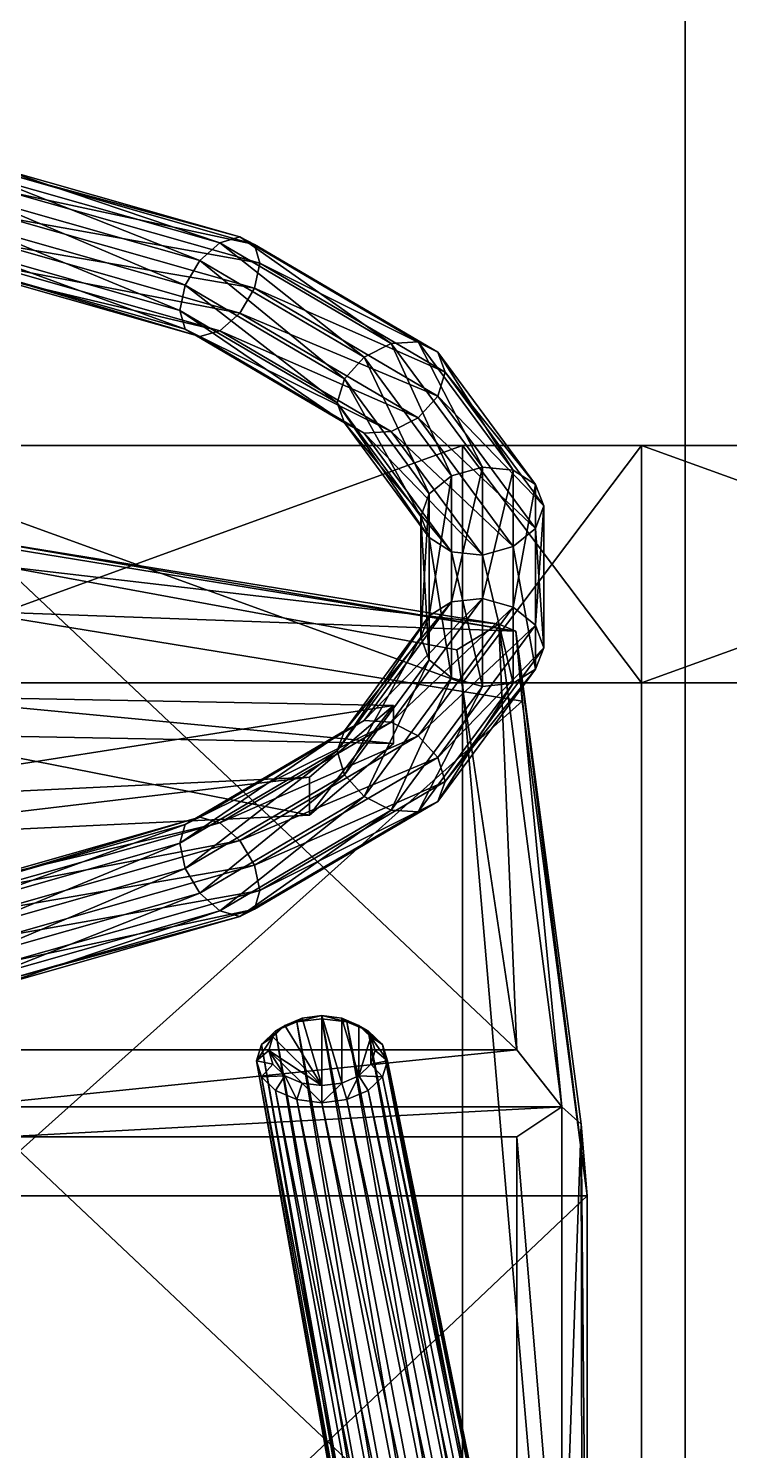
# Model space of a CAD drawing. Extents: x -1.01 to 1.01, y 0 to 4.77.
# Drawn here: x 0.128 to 0.415, y 2.32 to 2.903 of the extents above; entities that cross this region are included whole.
import ezdxf

# ---------------------------------------------------------------- set-up
doc = ezdxf.new("R2010")
doc.units = 0

msp = doc.modelspace()

# ---------------------------------------------------------------- linework, layer by layer
for points in [[(0.397184, 1.371245, -0.078667), (0.556057, 3.337909, -0.078667), (0.397184, 3.337909, -0.078667)], [(0.397184, 1.371245, -0.078667), (0.556057, 1.371245, -0.078667), (0.556057, 3.337909, -0.078667)], [(0.556057, 1.371245, 0.23908), (0.397184, 3.337909, 0.23908), (0.556057, 3.337909, 0.23908)], [(0.397184, 1.371245, 0.23908), (0.397184, 3.337909, 0.23908), (0.556057, 1.371245, 0.23908)], [(0.397184, 1.371245, 0.23908), (0.397184, 3.337909, 0.111981), (0.397184, 3.337909, 0.23908)], [(0.397184, 1.371245, 0.23908), (0.397184, 1.371245, 0.111981), (0.397184, 3.337909, 0.111981)], [(0.397184, 1.371245, 0.111981), (0.397184, 3.337909, 0.080206), (0.397184, 3.337909, 0.111981)], [(0.397184, 1.371245, 0.111981), (0.397184, 1.371245, 0.080206), (0.397184, 3.337909, 0.080206)], [(0.397184, 1.371245, 0.080206), (0.397184, 3.337909, -0.007174), (0.397184, 3.337909, 0.080206)], [(0.397184, 1.371245, 0.080206), (0.397184, 1.371245, -0.007174), (0.397184, 3.337909, -0.007174)], [(0.397184, 1.371245, -0.007174), (0.397184, 3.337909, -0.078667), (0.397184, 3.337909, -0.007174)], [(0.397184, 1.371245, -0.007174), (0.397184, 1.371245, -0.078667), (0.397184, 3.337909, -0.078667)], [(0.206398, 2.815083, -0.844223), (0.116124, 2.845533, -0.787655), (0.111751, 2.842032, -0.799462)], [(0.206398, 2.815083, -0.844223), (0.214616, 2.817494, -0.834235), (0.116124, 2.845533, -0.787655)], [(0.214616, 2.817494, -0.834235), (0.119325, 2.843295, -0.775085), (0.116124, 2.845533, -0.787655)], [(0.19818, 2.807822, -0.850282), (0.111751, 2.842032, -0.799462), (0.107379, 2.833681, -0.807338)], [(0.19818, 2.807822, -0.850282), (0.206398, 2.815083, -0.844223), (0.111751, 2.842032, -0.799462)], [(0.220632, 2.814423, -0.822996), (0.119325, 2.843295, -0.775085), (0.214616, 2.817494, -0.834235)], [(0.220632, 2.814423, -0.822996), (0.120497, 2.835862, -0.765114), (0.119325, 2.843295, -0.775085)], [(0.192165, 2.797691, -0.850787), (0.107379, 2.833681, -0.807338), (0.104178, 2.822746, -0.809175)], [(0.192165, 2.797691, -0.850787), (0.19818, 2.807822, -0.850282), (0.107379, 2.833681, -0.807338)], [(0.222834, 2.806731, -0.813514), (0.119325, 2.825271, -0.760419), (0.120497, 2.835862, -0.765114)], [(0.222834, 2.806731, -0.813514), (0.120497, 2.835862, -0.765114), (0.220632, 2.814423, -0.822996)], [(0.189963, 2.787388, -0.845603), (0.104178, 2.822746, -0.809175), (0.103007, 2.812155, -0.804476)], [(0.189963, 2.787388, -0.845603), (0.192165, 2.797691, -0.850787), (0.104178, 2.822746, -0.809175)], [(0.220632, 2.796428, -0.808331), (0.116124, 2.814337, -0.762256), (0.119325, 2.825271, -0.760419)], [(0.220632, 2.796428, -0.808331), (0.119325, 2.825271, -0.760419), (0.222834, 2.806731, -0.813514)], [(0.276647, 2.773784, -0.912802), (0.214616, 2.817494, -0.834235), (0.206398, 2.815083, -0.844223)], [(0.276647, 2.773784, -0.912802), (0.287719, 2.774501, -0.905604), (0.214616, 2.817494, -0.834235)], [(0.287719, 2.774501, -0.905604), (0.220632, 2.814423, -0.822996), (0.214616, 2.817494, -0.834235)], [(0.192165, 2.779696, -0.836121), (0.189963, 2.787388, -0.845603), (0.103007, 2.812155, -0.804476)], [(0.192165, 2.779696, -0.836121), (0.103007, 2.812155, -0.804476), (0.104178, 2.804751, -0.794509)], [(0.214616, 2.786297, -0.808836), (0.111751, 2.806014, -0.770131), (0.116124, 2.814337, -0.762256)], [(0.214616, 2.786297, -0.808836), (0.116124, 2.814337, -0.762256), (0.220632, 2.796428, -0.808331)], [(0.265576, 2.768216, -0.916073), (0.206398, 2.815083, -0.844223), (0.19818, 2.807822, -0.850282)], [(0.265576, 2.768216, -0.916073), (0.276647, 2.773784, -0.912802), (0.206398, 2.815083, -0.844223)], [(0.295824, 2.770225, -0.896402), (0.220632, 2.814423, -0.822996), (0.287719, 2.774501, -0.905604)], [(0.295824, 2.770225, -0.896402), (0.222834, 2.806731, -0.813514), (0.220632, 2.814423, -0.822996)], [(0.19818, 2.776625, -0.824879), (0.192165, 2.779696, -0.836121), (0.104178, 2.804751, -0.794509)], [(0.19818, 2.776625, -0.824879), (0.104178, 2.804751, -0.794509), (0.107379, 2.802484, -0.781935)], [(0.206398, 2.779036, -0.814892), (0.107379, 2.802484, -0.781935), (0.111751, 2.806014, -0.770131)], [(0.206398, 2.779036, -0.814892), (0.111751, 2.806014, -0.770131), (0.214616, 2.786297, -0.808836)], [(0.257471, 2.759319, -0.914541), (0.19818, 2.807822, -0.850282), (0.192165, 2.797691, -0.850787)], [(0.257471, 2.759319, -0.914541), (0.265576, 2.768216, -0.916073), (0.19818, 2.807822, -0.850282)], [(0.298792, 2.762074, -0.887666), (0.220632, 2.796428, -0.808331), (0.222834, 2.806731, -0.813514)], [(0.298792, 2.762074, -0.887666), (0.222834, 2.806731, -0.813514), (0.295824, 2.770225, -0.896402)], [(0.19818, 2.776625, -0.824879), (0.107379, 2.802484, -0.781935), (0.206398, 2.779036, -0.814892)], [(0.254504, 2.749446, -0.908611), (0.192165, 2.797691, -0.850787), (0.189963, 2.787388, -0.845603)], [(0.254504, 2.749446, -0.908611), (0.257471, 2.759319, -0.914541), (0.192165, 2.797691, -0.850787)], [(0.295824, 2.75223, -0.881734), (0.214616, 2.786297, -0.808836), (0.220632, 2.796428, -0.808331)], [(0.295824, 2.75223, -0.881734), (0.220632, 2.796428, -0.808331), (0.298792, 2.762074, -0.887666)], [(0.257471, 2.741295, -0.899875), (0.254504, 2.749446, -0.908611), (0.189963, 2.787388, -0.845603)], [(0.257471, 2.741295, -0.899875), (0.189963, 2.787388, -0.845603), (0.192165, 2.779696, -0.836121)], [(0.287719, 2.743304, -0.880198), (0.206398, 2.779036, -0.814892), (0.214616, 2.786297, -0.808836)], [(0.287719, 2.743304, -0.880198), (0.214616, 2.786297, -0.808836), (0.295824, 2.75223, -0.881734)], [(0.265576, 2.737019, -0.890674), (0.257471, 2.741295, -0.899875), (0.192165, 2.779696, -0.836121)], [(0.265576, 2.737019, -0.890674), (0.192165, 2.779696, -0.836121), (0.19818, 2.776625, -0.824879)], [(0.276647, 2.737736, -0.88347), (0.19818, 2.776625, -0.824879), (0.206398, 2.779036, -0.814892)], [(0.265576, 2.737019, -0.890674), (0.19818, 2.776625, -0.824879), (0.276647, 2.737736, -0.88347)], [(0.276647, 2.737736, -0.88347), (0.206398, 2.779036, -0.814892), (0.287719, 2.743304, -0.880198)], [(0.301435, 2.719598, -0.996784), (0.276647, 2.773784, -0.912802), (0.265576, 2.768216, -0.916073)], [(0.314026, 2.723128, -0.996927), (0.287719, 2.774501, -0.905604), (0.276647, 2.773784, -0.912802)], [(0.301435, 2.719598, -0.996784), (0.314026, 2.723128, -0.996927), (0.276647, 2.773784, -0.912802)], [(0.326616, 2.721808, -0.993144), (0.287719, 2.774501, -0.905604), (0.314026, 2.723128, -0.996927)], [(0.326616, 2.721808, -0.993144), (0.295824, 2.770225, -0.896402), (0.287719, 2.774501, -0.905604)], [(0.335832, 2.71601, -0.986446), (0.295824, 2.770225, -0.896402), (0.326616, 2.721808, -0.993144)], [(0.335832, 2.71601, -0.986446), (0.298792, 2.762074, -0.887666), (0.295824, 2.770225, -0.896402)], [(0.292219, 2.712222, -0.992745), (0.265576, 2.768216, -0.916073), (0.257471, 2.759319, -0.914541)], [(0.292219, 2.712222, -0.992745), (0.301435, 2.719598, -0.996784), (0.265576, 2.768216, -0.916073)], [(0.288847, 2.702923, -0.985898), (0.257471, 2.759319, -0.914541), (0.254504, 2.749446, -0.908611)], [(0.288847, 2.702923, -0.985898), (0.292219, 2.712222, -0.992745), (0.257471, 2.759319, -0.914541)], [(0.339207, 2.707285, -0.978625), (0.295824, 2.75223, -0.881734), (0.298792, 2.762074, -0.887666)], [(0.339207, 2.707285, -0.978625), (0.298792, 2.762074, -0.887666), (0.335832, 2.71601, -0.986446)], [(0.335832, 2.697987, -0.97178), (0.287719, 2.743304, -0.880198), (0.295824, 2.75223, -0.881734)], [(0.335832, 2.697987, -0.97178), (0.295824, 2.75223, -0.881734), (0.339207, 2.707285, -0.978625)], [(0.292219, 2.694198, -0.97808), (0.288847, 2.702923, -0.985898), (0.254504, 2.749446, -0.908611)], [(0.292219, 2.694198, -0.97808), (0.254504, 2.749446, -0.908611), (0.257471, 2.741295, -0.899875)], [(0.301435, 2.688401, -0.971381), (0.292219, 2.694198, -0.97808), (0.257471, 2.741295, -0.899875)], [(0.301435, 2.688401, -0.971381), (0.257471, 2.741295, -0.899875), (0.265576, 2.737019, -0.890674)], [(0.326616, 2.690611, -0.967742), (0.276647, 2.737736, -0.88347), (0.287719, 2.743304, -0.880198)], [(0.326616, 2.690611, -0.967742), (0.287719, 2.743304, -0.880198), (0.335832, 2.697987, -0.97178)], [(0.314026, 2.687081, -0.967596), (0.265576, 2.737019, -0.890674), (0.276647, 2.737736, -0.88347)], [(0.314026, 2.687081, -0.967596), (0.301435, 2.688401, -0.971381), (0.265576, 2.737019, -0.890674)], [(0.314026, 2.687081, -0.967596), (0.276647, 2.737736, -0.88347), (0.326616, 2.690611, -0.967742)], [(0.305831, 2.63465, 0.397953), (0.305831, 2.732039, 0.397953), (0.037923, 2.732039, 0.397953)], [(0.037923, 2.63465, 0.397953), (0.305831, 2.63465, 0.397953), (0.037923, 2.732039, 0.397953)], [(0.037923, 2.732039, 0.556827), (0.305831, 2.732039, 0.397953), (0.305831, 2.732039, 0.556827)], [(0.037923, 2.732039, 0.556827), (0.037923, 2.732039, 0.397953), (0.305831, 2.732039, 0.397953)], [(0.037923, 2.63465, 0.556827), (0.305831, 2.732039, 0.556827), (0.305831, 2.63465, 0.556827)], [(0.037923, 2.63465, 0.556827), (0.037923, 2.732039, 0.556827), (0.305831, 2.732039, 0.556827)], [(0.305831, 2.63465, 0.397953), (0.379231, 2.63465, 0.397953), (0.305831, 2.732039, 0.397953)], [(0.379231, 2.63465, 0.397953), (0.379231, 2.732039, 0.397953), (0.305831, 2.732039, 0.397953)], [(0.305831, 2.732039, 0.556827), (0.305831, 2.732039, 0.397953), (0.379231, 2.732039, 0.397953)], [(0.305831, 2.732039, 0.556827), (0.379231, 2.732039, 0.397953), (0.379231, 2.732039, 0.556827)], [(0.305831, 2.63465, 0.556827), (0.305831, 2.732039, 0.556827), (0.379231, 2.732039, 0.556827)], [(0.305831, 2.63465, 0.556827), (0.379231, 2.732039, 0.556827), (0.379231, 2.63465, 0.556827)], [(0.648363, 2.63465, 0.397953), (0.648363, 2.732039, 0.397953), (0.379231, 2.732039, 0.397953)], [(0.379231, 2.63465, 0.397953), (0.648363, 2.63465, 0.397953), (0.379231, 2.732039, 0.397953)], [(0.379231, 2.732039, 0.556827), (0.648363, 2.732039, 0.397953), (0.648363, 2.732039, 0.556827)], [(0.379231, 2.732039, 0.556827), (0.379231, 2.732039, 0.397953), (0.648363, 2.732039, 0.397953)], [(0.379231, 2.63465, 0.556827), (0.648363, 2.732039, 0.556827), (0.648363, 2.63465, 0.556827)], [(0.379231, 2.63465, 0.556827), (0.379231, 2.732039, 0.556827), (0.648363, 2.732039, 0.556827)], [(0.301435, 2.667881, -1.082668), (0.314026, 2.669201, -1.086451), (0.314026, 2.723128, -0.996927)], [(0.301435, 2.667881, -1.082668), (0.314026, 2.723128, -0.996927), (0.301435, 2.719598, -0.996784)], [(0.314026, 2.669201, -1.086451), (0.326616, 2.721808, -0.993144), (0.314026, 2.723128, -0.996927)], [(0.292219, 2.662083, -1.07597), (0.301435, 2.667881, -1.082668), (0.301435, 2.719598, -0.996784)], [(0.292219, 2.662083, -1.07597), (0.301435, 2.719598, -0.996784), (0.292219, 2.712222, -0.992745)], [(0.326616, 2.665699, -1.086305), (0.326616, 2.721808, -0.993144), (0.314026, 2.669201, -1.086451)], [(0.326616, 2.665699, -1.086305), (0.335832, 2.71601, -0.986446), (0.326616, 2.721808, -0.993144)], [(0.288847, 2.653387, -1.068149), (0.292219, 2.662083, -1.07597), (0.292219, 2.712222, -0.992745)], [(0.288847, 2.653387, -1.068149), (0.292219, 2.712222, -0.992745), (0.288847, 2.702923, -0.985898)], [(0.335832, 2.658295, -1.082269), (0.335832, 2.71601, -0.986446), (0.326616, 2.665699, -1.086305)], [(0.335832, 2.658295, -1.082269), (0.339207, 2.707285, -0.978625), (0.335832, 2.71601, -0.986446)], [(0.339207, 2.648996, -1.075424), (0.339207, 2.707285, -0.978625), (0.335832, 2.658295, -1.082269)], [(0.339207, 2.648996, -1.075424), (0.335832, 2.697987, -0.97178), (0.339207, 2.707285, -0.978625)], [(0.292219, 2.644088, -1.061304), (0.288847, 2.653387, -1.068149), (0.288847, 2.702923, -0.985898)], [(0.292219, 2.644088, -1.061304), (0.288847, 2.702923, -0.985898), (0.292219, 2.694198, -0.97808)], [(0.320742, 2.658676, -2.27175), (0.118132, 2.682412, -2.2575), (0.099674, 2.694712, -2.282304)], [(0.32781, 2.655895, -2.306345), (0.320742, 2.658676, -2.27175), (0.099674, 2.694712, -2.282304)], [(0.32781, 2.655895, -2.306345), (0.099674, 2.694712, -2.282304), (0.102345, 2.692633, -2.317088)], [(0.301435, 2.636684, -1.057266), (0.292219, 2.644088, -1.061304), (0.292219, 2.694198, -0.97808)], [(0.301435, 2.636684, -1.057266), (0.292219, 2.694198, -0.97808), (0.301435, 2.688401, -0.971381)], [(0.335832, 2.6403, -1.067604), (0.326616, 2.690611, -0.967742), (0.335832, 2.697987, -0.97178)], [(0.335832, 2.6403, -1.067604), (0.335832, 2.697987, -0.97178), (0.339207, 2.648996, -1.075424)], [(0.32781, 2.655895, -2.306345), (0.102345, 2.692633, -2.317088), (0.103709, 2.664123, -2.427507)], [(0.314026, 2.633183, -1.05712), (0.301435, 2.636684, -1.057266), (0.301435, 2.688401, -0.971381)], [(0.314026, 2.633183, -1.05712), (0.301435, 2.688401, -0.971381), (0.314026, 2.687081, -0.967596)], [(0.326616, 2.634502, -1.060905), (0.314026, 2.687081, -0.967596), (0.326616, 2.690611, -0.967742)], [(0.326616, 2.634502, -1.060905), (0.326616, 2.690611, -0.967742), (0.335832, 2.6403, -1.067604)], [(0.303576, 2.648147, -2.247465), (0.118132, 2.682412, -2.2575), (0.320742, 2.658676, -2.27175)], [(0.328148, 2.484175, -2.199437), (0.118132, 2.682412, -2.2575), (0.303576, 2.648147, -2.247465)], [(0.118132, 2.484175, -2.199437), (0.118132, 2.682412, -2.2575), (0.328148, 2.484175, -2.199437)], [(0.314026, 2.633183, -1.05712), (0.314026, 2.687081, -0.967596), (0.326616, 2.634502, -1.060905)], [(0.257471, 2.615016, -1.154175), (0.265576, 2.619291, -1.163376), (0.301435, 2.667881, -1.082668)], [(0.257471, 2.615016, -1.154175), (0.301435, 2.667881, -1.082668), (0.292219, 2.662083, -1.07597)], [(0.276647, 2.618546, -1.170577), (0.314026, 2.669201, -1.086451), (0.265576, 2.619291, -1.163376)], [(0.265576, 2.619291, -1.163376), (0.314026, 2.669201, -1.086451), (0.301435, 2.667881, -1.082668)], [(0.276647, 2.618546, -1.170577), (0.326616, 2.665699, -1.086305), (0.314026, 2.669201, -1.086451)], [(0.287719, 2.612978, -1.173848), (0.326616, 2.665699, -1.086305), (0.276647, 2.618546, -1.170577)], [(0.287719, 2.612978, -1.173848), (0.335832, 2.658295, -1.082269), (0.326616, 2.665699, -1.086305)], [(0.330333, 2.627121, -2.416669), (0.32781, 2.655895, -2.306345), (0.103709, 2.664123, -2.427507)], [(0.103709, 2.424324, -2.357267), (0.330333, 2.627121, -2.416669), (0.103709, 2.664123, -2.427507)], [(0.254504, 2.606836, -1.145438), (0.257471, 2.615016, -1.154175), (0.292219, 2.662083, -1.07597)], [(0.254504, 2.606836, -1.145438), (0.292219, 2.662083, -1.07597), (0.288847, 2.653387, -1.068149)], [(0.257471, 2.596991, -1.139509), (0.254504, 2.606836, -1.145438), (0.288847, 2.653387, -1.068149)], [(0.257471, 2.596991, -1.139509), (0.288847, 2.653387, -1.068149), (0.292219, 2.644088, -1.061304)], [(0.295824, 2.60408, -1.172313), (0.335832, 2.658295, -1.082269), (0.287719, 2.612978, -1.173848)], [(0.295824, 2.60408, -1.172313), (0.339207, 2.648996, -1.075424), (0.335832, 2.658295, -1.082269)], [(0.328148, 2.484175, -2.199437), (0.303576, 2.648147, -2.247465), (0.320742, 2.658676, -2.27175)], [(0.346606, 2.460868, -2.213814), (0.328148, 2.484175, -2.199437), (0.320742, 2.658676, -2.27175)], [(0.346606, 2.460868, -2.213814), (0.320742, 2.658676, -2.27175), (0.32781, 2.655895, -2.306345)], [(0.354579, 2.453797, -2.248873), (0.346606, 2.460868, -2.213814), (0.32781, 2.655895, -2.306345)], [(0.35692, 2.424324, -2.357267), (0.354579, 2.453797, -2.248873), (0.32781, 2.655895, -2.306345)], [(0.35692, 2.424324, -2.357267), (0.32781, 2.655895, -2.306345), (0.330333, 2.627121, -2.416669)], [(0.298792, 2.594236, -1.166383), (0.339207, 2.648996, -1.075424), (0.295824, 2.60408, -1.172313)], [(0.298792, 2.594236, -1.166383), (0.335832, 2.6403, -1.067604), (0.339207, 2.648996, -1.075424)], [(0.265576, 2.588094, -1.137973), (0.257471, 2.596991, -1.139509), (0.292219, 2.644088, -1.061304)], [(0.265576, 2.588094, -1.137973), (0.292219, 2.644088, -1.061304), (0.301435, 2.636684, -1.057266)], [(0.276647, 2.582527, -1.141245), (0.265576, 2.588094, -1.137973), (0.301435, 2.636684, -1.057266)], [(0.276647, 2.582527, -1.141245), (0.301435, 2.636684, -1.057266), (0.314026, 2.633183, -1.05712)], [(0.295824, 2.586057, -1.157647), (0.335832, 2.6403, -1.067604), (0.298792, 2.594236, -1.166383)], [(0.295824, 2.586057, -1.157647), (0.326616, 2.634502, -1.060905), (0.335832, 2.6403, -1.067604)], [(0.305831, 2.63465, 0.556827), (0.305831, 2.63465, 0.397953), (0.037923, 2.63465, 0.397953)], [(0.037923, 2.63465, 0.556827), (0.305831, 2.63465, 0.556827), (0.037923, 2.63465, 0.397953)], [(0.287719, 2.581781, -1.148446), (0.276647, 2.582527, -1.141245), (0.314026, 2.633183, -1.05712)], [(0.287719, 2.581781, -1.148446), (0.326616, 2.634502, -1.060905), (0.295824, 2.586057, -1.157647)], [(0.287719, 2.581781, -1.148446), (0.314026, 2.633183, -1.05712), (0.326616, 2.634502, -1.060905)], [(0.305831, 1.778798, 0.397953), (0.379231, 1.778798, 0.397953), (0.305831, 2.63465, 0.397953)], [(0.379231, 1.778798, 0.397953), (0.379231, 2.63465, 0.397953), (0.305831, 2.63465, 0.397953)], [(0.305831, 1.778798, 0.556827), (0.305831, 2.63465, 0.556827), (0.379231, 1.778798, 0.556827)], [(0.379231, 1.778798, 0.556827), (0.305831, 2.63465, 0.556827), (0.379231, 2.63465, 0.556827)], [(0.305831, 1.778798, 0.556827), (0.305831, 1.778798, 0.397953), (0.305831, 2.63465, 0.556827)], [(0.305831, 1.778798, 0.397953), (0.305831, 2.63465, 0.397953), (0.305831, 2.63465, 0.556827)], [(0.648363, 2.63465, 0.556827), (0.648363, 2.63465, 0.397953), (0.379231, 2.63465, 0.397953)], [(0.379231, 2.63465, 0.556827), (0.648363, 2.63465, 0.556827), (0.379231, 2.63465, 0.397953)], [(0.379231, 1.778798, 0.556827), (0.379231, 2.63465, 0.556827), (0.379231, 1.778798, 0.397953)], [(0.379231, 1.778798, 0.397953), (0.379231, 2.63465, 0.556827), (0.379231, 2.63465, 0.397953)], [(0.022881, 2.585425, -1.04388), (0.27762, 2.625376, -1.131791), (0.074144, 2.629221, -0.971146)], [(0.022881, 2.585425, -1.04388), (0.243214, 2.595987, -1.180604), (0.27762, 2.625376, -1.131791)], [(0.27762, 2.609792, -1.119103), (0.074144, 2.629221, -0.971146), (0.27762, 2.625376, -1.131791)], [(0.27762, 2.609792, -1.119103), (0.074144, 2.613666, -0.958461), (0.074144, 2.629221, -0.971146)], [(0.103709, 2.424324, -2.357267), (0.35692, 2.424324, -2.357267), (0.330333, 2.627121, -2.416669)], [(0.243214, 2.580403, -1.167919), (0.27762, 2.625376, -1.131791), (0.243214, 2.595987, -1.180604)], [(0.243214, 2.580403, -1.167919), (0.27762, 2.609792, -1.119103), (0.27762, 2.625376, -1.131791)], [(0.192165, 2.576615, -1.217928), (0.19818, 2.579657, -1.22917), (0.265576, 2.619291, -1.163376)], [(0.192165, 2.576615, -1.217928), (0.265576, 2.619291, -1.163376), (0.257471, 2.615016, -1.154175)], [(0.19818, 2.579657, -1.22917), (0.276647, 2.618546, -1.170577), (0.265576, 2.619291, -1.163376)], [(0.206398, 2.577246, -1.239158), (0.276647, 2.618546, -1.170577), (0.19818, 2.579657, -1.22917)], [(0.206398, 2.577246, -1.239158), (0.287719, 2.612978, -1.173848), (0.276647, 2.618546, -1.170577)], [(0.022881, 2.569841, -1.031195), (0.074144, 2.613666, -0.958461), (0.243214, 2.580403, -1.167919)], [(0.243214, 2.580403, -1.167919), (0.074144, 2.613666, -0.958461), (0.27762, 2.609792, -1.119103)], [(0.189963, 2.568894, -1.208446), (0.192165, 2.576615, -1.217928), (0.257471, 2.615016, -1.154175)], [(0.189963, 2.568894, -1.208446), (0.257471, 2.615016, -1.154175), (0.254504, 2.606836, -1.145438)], [(0.214616, 2.570014, -1.245214), (0.287719, 2.612978, -1.173848), (0.206398, 2.577246, -1.239158)], [(0.214616, 2.570014, -1.245214), (0.295824, 2.60408, -1.172313), (0.287719, 2.612978, -1.173848)], [(0.192165, 2.558591, -1.203263), (0.189963, 2.568894, -1.208446), (0.254504, 2.606836, -1.145438)], [(0.192165, 2.558591, -1.203263), (0.254504, 2.606836, -1.145438), (0.257471, 2.596991, -1.139509)], [(0.220632, 2.559882, -1.245719), (0.295824, 2.60408, -1.172313), (0.214616, 2.570014, -1.245214)], [(0.220632, 2.559882, -1.245719), (0.298792, 2.594236, -1.166383), (0.295824, 2.60408, -1.172313)], [(0.022881, 2.569841, -1.031195), (0.243214, 2.580403, -1.167919), (0.243214, 2.595987, -1.180604)], [(0.022881, 2.569841, -1.031195), (0.243214, 2.595987, -1.180604), (0.022881, 2.585425, -1.04388)], [(0.19818, 2.54846, -1.203768), (0.192165, 2.558591, -1.203263), (0.257471, 2.596991, -1.139509)], [(0.19818, 2.54846, -1.203768), (0.257471, 2.596991, -1.139509), (0.265576, 2.588094, -1.137973)], [(0.222834, 2.549579, -1.240535), (0.298792, 2.594236, -1.166383), (0.220632, 2.559882, -1.245719)], [(0.222834, 2.549579, -1.240535), (0.295824, 2.586057, -1.157647), (0.298792, 2.594236, -1.166383)], [(0.206398, 2.541227, -1.209826), (0.19818, 2.54846, -1.203768), (0.265576, 2.588094, -1.137973)], [(0.206398, 2.541227, -1.209826), (0.265576, 2.588094, -1.137973), (0.276647, 2.582527, -1.141245)], [(0.220632, 2.541859, -1.231053), (0.295824, 2.586057, -1.157647), (0.222834, 2.549579, -1.240535)], [(0.220632, 2.541859, -1.231053), (0.287719, 2.581781, -1.148446), (0.295824, 2.586057, -1.157647)], [(0.104178, 2.55156, -1.259541), (0.107379, 2.553798, -1.272114), (0.19818, 2.579657, -1.22917)], [(0.104178, 2.55156, -1.259541), (0.19818, 2.579657, -1.22917), (0.192165, 2.576615, -1.217928)], [(0.107379, 2.553798, -1.272114), (0.206398, 2.577246, -1.239158), (0.19818, 2.579657, -1.22917)], [(0.111751, 2.550297, -1.283919), (0.206398, 2.577246, -1.239158), (0.107379, 2.553798, -1.272114)], [(0.111751, 2.550297, -1.283919), (0.214616, 2.570014, -1.245214), (0.206398, 2.577246, -1.239158)], [(0.214616, 2.538817, -1.219811), (0.206398, 2.541227, -1.209826), (0.276647, 2.582527, -1.141245)], [(0.214616, 2.538817, -1.219811), (0.276647, 2.582527, -1.141245), (0.287719, 2.581781, -1.148446)], [(0.214616, 2.538817, -1.219811), (0.287719, 2.581781, -1.148446), (0.220632, 2.541859, -1.231053)], [(0.103007, 2.544126, -1.24957), (0.104178, 2.55156, -1.259541), (0.192165, 2.576615, -1.217928)], [(0.103007, 2.544126, -1.24957), (0.192165, 2.576615, -1.217928), (0.189963, 2.568894, -1.208446)], [(0.104178, 2.533536, -1.244875), (0.103007, 2.544126, -1.24957), (0.189963, 2.568894, -1.208446)], [(0.104178, 2.533536, -1.244875), (0.189963, 2.568894, -1.208446), (0.192165, 2.558591, -1.203263)], [(0.116124, 2.541945, -1.291794), (0.214616, 2.570014, -1.245214), (0.111751, 2.550297, -1.283919)], [(0.116124, 2.541945, -1.291794), (0.220632, 2.559882, -1.245719), (0.214616, 2.570014, -1.245214)], [(0.119325, 2.531039, -1.293631), (0.220632, 2.559882, -1.245719), (0.116124, 2.541945, -1.291794)], [(0.119325, 2.531039, -1.293631), (0.222834, 2.549579, -1.240535), (0.220632, 2.559882, -1.245719)], [(0.107379, 2.522601, -1.246712), (0.104178, 2.533536, -1.244875), (0.192165, 2.558591, -1.203263)], [(0.107379, 2.522601, -1.246712), (0.192165, 2.558591, -1.203263), (0.19818, 2.54846, -1.203768)], [(0.111751, 2.514278, -1.254587), (0.107379, 2.522601, -1.246712), (0.19818, 2.54846, -1.203768)], [(0.111751, 2.514278, -1.254587), (0.19818, 2.54846, -1.203768), (0.206398, 2.541227, -1.209826)], [(0.120497, 2.52042, -1.288935), (0.222834, 2.549579, -1.240535), (0.119325, 2.531039, -1.293631)], [(0.120497, 2.52042, -1.288935), (0.220632, 2.541859, -1.231053), (0.222834, 2.549579, -1.240535)], [(0.116124, 2.510748, -1.266391), (0.111751, 2.514278, -1.254587), (0.206398, 2.541227, -1.209826)], [(0.116124, 2.510748, -1.266391), (0.206398, 2.541227, -1.209826), (0.214616, 2.538817, -1.219811)], [(0.116124, 2.510748, -1.266391), (0.214616, 2.538817, -1.219811), (0.119325, 2.513015, -1.278965)], [(0.119325, 2.513015, -1.278965), (0.220632, 2.541859, -1.231053), (0.120497, 2.52042, -1.288935)], [(0.119325, 2.513015, -1.278965), (0.214616, 2.538817, -1.219811), (0.220632, 2.541859, -1.231053)], [(0.229255, 2.49194, -2.381813), (0.233076, 2.494184, -2.387411), (0.240142, 2.497186, -2.382929)], [(0.229255, 2.49194, -2.381813), (0.240142, 2.497186, -2.382929), (0.23797, 2.495649, -2.376288)], [(0.342335, 1.867629, -2.202977), (0.229255, 2.49194, -2.381813), (0.23797, 2.495649, -2.376288)], [(0.248251, 2.469537, -2.423887), (0.240142, 2.497186, -2.382929), (0.233076, 2.494184, -2.387411)], [(0.23797, 2.495649, -2.376288), (0.240142, 2.497186, -2.382929), (0.248251, 2.498227, -2.381394)], [(0.23797, 2.495649, -2.376288), (0.248251, 2.498227, -2.381394), (0.248251, 2.496969, -2.374343)], [(0.353652, 1.8706, -2.196837), (0.23797, 2.495649, -2.376288), (0.248251, 2.496969, -2.374343)], [(0.342335, 1.867629, -2.202977), (0.23797, 2.495649, -2.376288), (0.353652, 1.8706, -2.196837)], [(0.248251, 2.469537, -2.423887), (0.248251, 2.498227, -2.381394), (0.240142, 2.497186, -2.382929)], [(0.256359, 2.470579, -2.422352), (0.256359, 2.497186, -2.382929), (0.248251, 2.498227, -2.381394)], [(0.248251, 2.469537, -2.423887), (0.256359, 2.470579, -2.422352), (0.248251, 2.498227, -2.381394)], [(0.258531, 2.495649, -2.376288), (0.248251, 2.496969, -2.374343), (0.248251, 2.498227, -2.381394)], [(0.258531, 2.495649, -2.376288), (0.248251, 2.498227, -2.381394), (0.256359, 2.497186, -2.382929)], [(0.353652, 1.8706, -2.196837), (0.248251, 2.496969, -2.374343), (0.367002, 1.871649, -2.194709)], [(0.367002, 1.871649, -2.194709), (0.248251, 2.496969, -2.374343), (0.258531, 2.495649, -2.376288)], [(0.263424, 2.473581, -2.41787), (0.263424, 2.494184, -2.387411), (0.256359, 2.497186, -2.382929)], [(0.256359, 2.470579, -2.422352), (0.263424, 2.473581, -2.41787), (0.256359, 2.497186, -2.382929)], [(0.267246, 2.49194, -2.381813), (0.258531, 2.495649, -2.376288), (0.256359, 2.497186, -2.382929)], [(0.267246, 2.49194, -2.381813), (0.256359, 2.497186, -2.382929), (0.263424, 2.494184, -2.387411)], [(0.380353, 1.8706, -2.196837), (0.258531, 2.495649, -2.376288), (0.267246, 2.49194, -2.381813)], [(0.380353, 1.8706, -2.196837), (0.367002, 1.871649, -2.194709), (0.258531, 2.495649, -2.376288)], [(0.223431, 2.486335, -2.390089), (0.228204, 2.489496, -2.394336), (0.233076, 2.494184, -2.387411)], [(0.223431, 2.486335, -2.390089), (0.233076, 2.494184, -2.387411), (0.229255, 2.49194, -2.381813)], [(0.334772, 1.863238, -2.212161), (0.223431, 2.486335, -2.390089), (0.229255, 2.49194, -2.381813)], [(0.248251, 2.469537, -2.423887), (0.233076, 2.494184, -2.387411), (0.228204, 2.489496, -2.394336)], [(0.334772, 1.863238, -2.212161), (0.229255, 2.49194, -2.381813), (0.342335, 1.867629, -2.202977)], [(0.263424, 2.473581, -2.41787), (0.268297, 2.489496, -2.394337), (0.263424, 2.494184, -2.387411)], [(0.273069, 2.486335, -2.390089), (0.267246, 2.49194, -2.381813), (0.263424, 2.494184, -2.387411)], [(0.273069, 2.486335, -2.390089), (0.263424, 2.494184, -2.387411), (0.268297, 2.489496, -2.394337)], [(0.391673, 1.867629, -2.202977), (0.267246, 2.49194, -2.381813), (0.273069, 2.486335, -2.390089)], [(0.391673, 1.867629, -2.202977), (0.380353, 1.8706, -2.196837), (0.267246, 2.49194, -2.381813)], [(0.099674, 2.460868, -2.213814), (0.118132, 2.484175, -2.199437), (0.328148, 2.484175, -2.199437)], [(0.099674, 2.460868, -2.213814), (0.328148, 2.484175, -2.199437), (0.346606, 2.460868, -2.213814)], [(0.221387, 2.479728, -2.399844), (0.226462, 2.483866, -2.402649), (0.228204, 2.489496, -2.394336)], [(0.221387, 2.479728, -2.399844), (0.228204, 2.489496, -2.394336), (0.223431, 2.486335, -2.390089)], [(0.332115, 1.858156, -2.223073), (0.221387, 2.479728, -2.399844), (0.223431, 2.486335, -2.390089)], [(0.228203, 2.47827, -2.410943), (0.226462, 2.483866, -2.402649), (0.221387, 2.479728, -2.399844)], [(0.332115, 1.858156, -2.223073), (0.223431, 2.486335, -2.390089), (0.334772, 1.863238, -2.212161)], [(0.248251, 2.469537, -2.423887), (0.228204, 2.489496, -2.394336), (0.226462, 2.483866, -2.402649)], [(0.248251, 2.469537, -2.423887), (0.226462, 2.483866, -2.402649), (0.240142, 2.470579, -2.422352)], [(0.233076, 2.473581, -2.41787), (0.226462, 2.483866, -2.402649), (0.228203, 2.47827, -2.410943)], [(0.240142, 2.470579, -2.422352), (0.226462, 2.483866, -2.402649), (0.233076, 2.473581, -2.41787)], [(0.263424, 2.473581, -2.41787), (0.268297, 2.47827, -2.410943), (0.268297, 2.489496, -2.394337)], [(0.268297, 2.47827, -2.410943), (0.270039, 2.483866, -2.402649), (0.268297, 2.489496, -2.394337)], [(0.275114, 2.479728, -2.399844), (0.273069, 2.486335, -2.390089), (0.268297, 2.489496, -2.394337)], [(0.275114, 2.479728, -2.399844), (0.268297, 2.489496, -2.394337), (0.270039, 2.483866, -2.402649)], [(0.268297, 2.47827, -2.410943), (0.275114, 2.479728, -2.399844), (0.270039, 2.483866, -2.402649)], [(0.399236, 1.863238, -2.212161), (0.273069, 2.486335, -2.390089), (0.275114, 2.479728, -2.399844)], [(0.399236, 1.863238, -2.212161), (0.391673, 1.867629, -2.202977), (0.273069, 2.486335, -2.390089)], [(0.334772, 1.853203, -2.234046), (0.223431, 2.473155, -2.409578), (0.221387, 2.479728, -2.399844)], [(0.334772, 1.853203, -2.234046), (0.221387, 2.479728, -2.399844), (0.332115, 1.858156, -2.223073)], [(0.223431, 2.473155, -2.409578), (0.228203, 2.47827, -2.410943), (0.221387, 2.479728, -2.399844)], [(0.223431, 2.473155, -2.409578), (0.233076, 2.473581, -2.41787), (0.228203, 2.47827, -2.410943)], [(0.273069, 2.473155, -2.409578), (0.268297, 2.47827, -2.410943), (0.263424, 2.473581, -2.41787)], [(0.273069, 2.473155, -2.409578), (0.275114, 2.479728, -2.399844), (0.268297, 2.47827, -2.410943)], [(0.401892, 1.858156, -2.223073), (0.275114, 2.479728, -2.399844), (0.273069, 2.473155, -2.409578)], [(0.401892, 1.858156, -2.223073), (0.399236, 1.863238, -2.212161), (0.275114, 2.479728, -2.399844)], [(0.229255, 2.46755, -2.417854), (0.233076, 2.473581, -2.41787), (0.223431, 2.473155, -2.409578)], [(0.342335, 1.849083, -2.243412), (0.229255, 2.46755, -2.417854), (0.223431, 2.473155, -2.409578)], [(0.342335, 1.849083, -2.243412), (0.223431, 2.473155, -2.409578), (0.334772, 1.853203, -2.234046)], [(0.23797, 2.46384, -2.423379), (0.233076, 2.473581, -2.41787), (0.229255, 2.46755, -2.417854)], [(0.23797, 2.46384, -2.423379), (0.240142, 2.470579, -2.422352), (0.233076, 2.473581, -2.41787)], [(0.258531, 2.46384, -2.423379), (0.263424, 2.473581, -2.41787), (0.256359, 2.470579, -2.422352)], [(0.258531, 2.46384, -2.423379), (0.267246, 2.46755, -2.417854), (0.263424, 2.473581, -2.41787)], [(0.267246, 2.46755, -2.417854), (0.273069, 2.473155, -2.409578), (0.263424, 2.473581, -2.41787)], [(0.399236, 1.853203, -2.234046), (0.273069, 2.473155, -2.409578), (0.267246, 2.46755, -2.417854)], [(0.399236, 1.853203, -2.234046), (0.401892, 1.858156, -2.223073), (0.273069, 2.473155, -2.409578)], [(0.353652, 1.84637, -2.249675), (0.23797, 2.46384, -2.423379), (0.229255, 2.46755, -2.417854)], [(0.353652, 1.84637, -2.249675), (0.229255, 2.46755, -2.417854), (0.342335, 1.849083, -2.243412)], [(0.248251, 2.46252, -2.425324), (0.240142, 2.470579, -2.422352), (0.23797, 2.46384, -2.423379)], [(0.248251, 2.46252, -2.425324), (0.248251, 2.469537, -2.423887), (0.240142, 2.470579, -2.422352)], [(0.248251, 2.46252, -2.425324), (0.258531, 2.46384, -2.423379), (0.256359, 2.470579, -2.422352)], [(0.248251, 2.46252, -2.425324), (0.256359, 2.470579, -2.422352), (0.248251, 2.469537, -2.423887)], [(0.391673, 1.849083, -2.243412), (0.267246, 2.46755, -2.417854), (0.258531, 2.46384, -2.423379)], [(0.391673, 1.849083, -2.243412), (0.399236, 1.853203, -2.234046), (0.267246, 2.46755, -2.417854)], [(0.118132, 2.448569, -2.189007), (0.099674, 2.460868, -2.213814), (0.346606, 2.460868, -2.213814)], [(0.118132, 2.448569, -2.189007), (0.346606, 2.460868, -2.213814), (0.328148, 2.448569, -2.189007)], [(0.367002, 1.845443, -2.251891), (0.248251, 2.46252, -2.425324), (0.23797, 2.46384, -2.423379)], [(0.367002, 1.845443, -2.251891), (0.23797, 2.46384, -2.423379), (0.353652, 1.84637, -2.249675)], [(0.380353, 1.84637, -2.249675), (0.258531, 2.46384, -2.423379), (0.248251, 2.46252, -2.425324)], [(0.367002, 1.845443, -2.251891), (0.380353, 1.84637, -2.249675), (0.248251, 2.46252, -2.425324)], [(0.380353, 1.84637, -2.249675), (0.391673, 1.849083, -2.243412), (0.258531, 2.46384, -2.423379)], [(0.346606, 2.227026, -2.145321), (0.328148, 2.448569, -2.189007), (0.346606, 2.460868, -2.213814)], [(0.346606, 2.227026, -2.145321), (0.346606, 2.460868, -2.213814), (0.354579, 2.453797, -2.248873)], [(0.354951, 2.214481, -2.18051), (0.346606, 2.227026, -2.145321), (0.354579, 2.453797, -2.248873)], [(0.35692, 2.184525, -2.287027), (0.354951, 2.214481, -2.18051), (0.354579, 2.453797, -2.248873)], [(0.35692, 2.184525, -2.287027), (0.354579, 2.453797, -2.248873), (0.35692, 2.424324, -2.357267)], [(0.328148, 2.250332, -2.130946), (0.118132, 2.448569, -2.189007), (0.328148, 2.448569, -2.189007)], [(0.118132, 2.250332, -2.130946), (0.118132, 2.448569, -2.189007), (0.328148, 2.250332, -2.130946)], [(0.346606, 2.227026, -2.145321), (0.328148, 2.250332, -2.130946), (0.328148, 2.448569, -2.189007)], [(0.103709, 2.184525, -2.287027), (0.35692, 2.424324, -2.357267), (0.103709, 2.424324, -2.357267)], [(0.103709, 2.184525, -2.287027), (0.35692, 2.184525, -2.287027), (0.35692, 2.424324, -2.357267)]]:
    msp.add_3dface(points)

doc.saveas('drawing.dxf')
